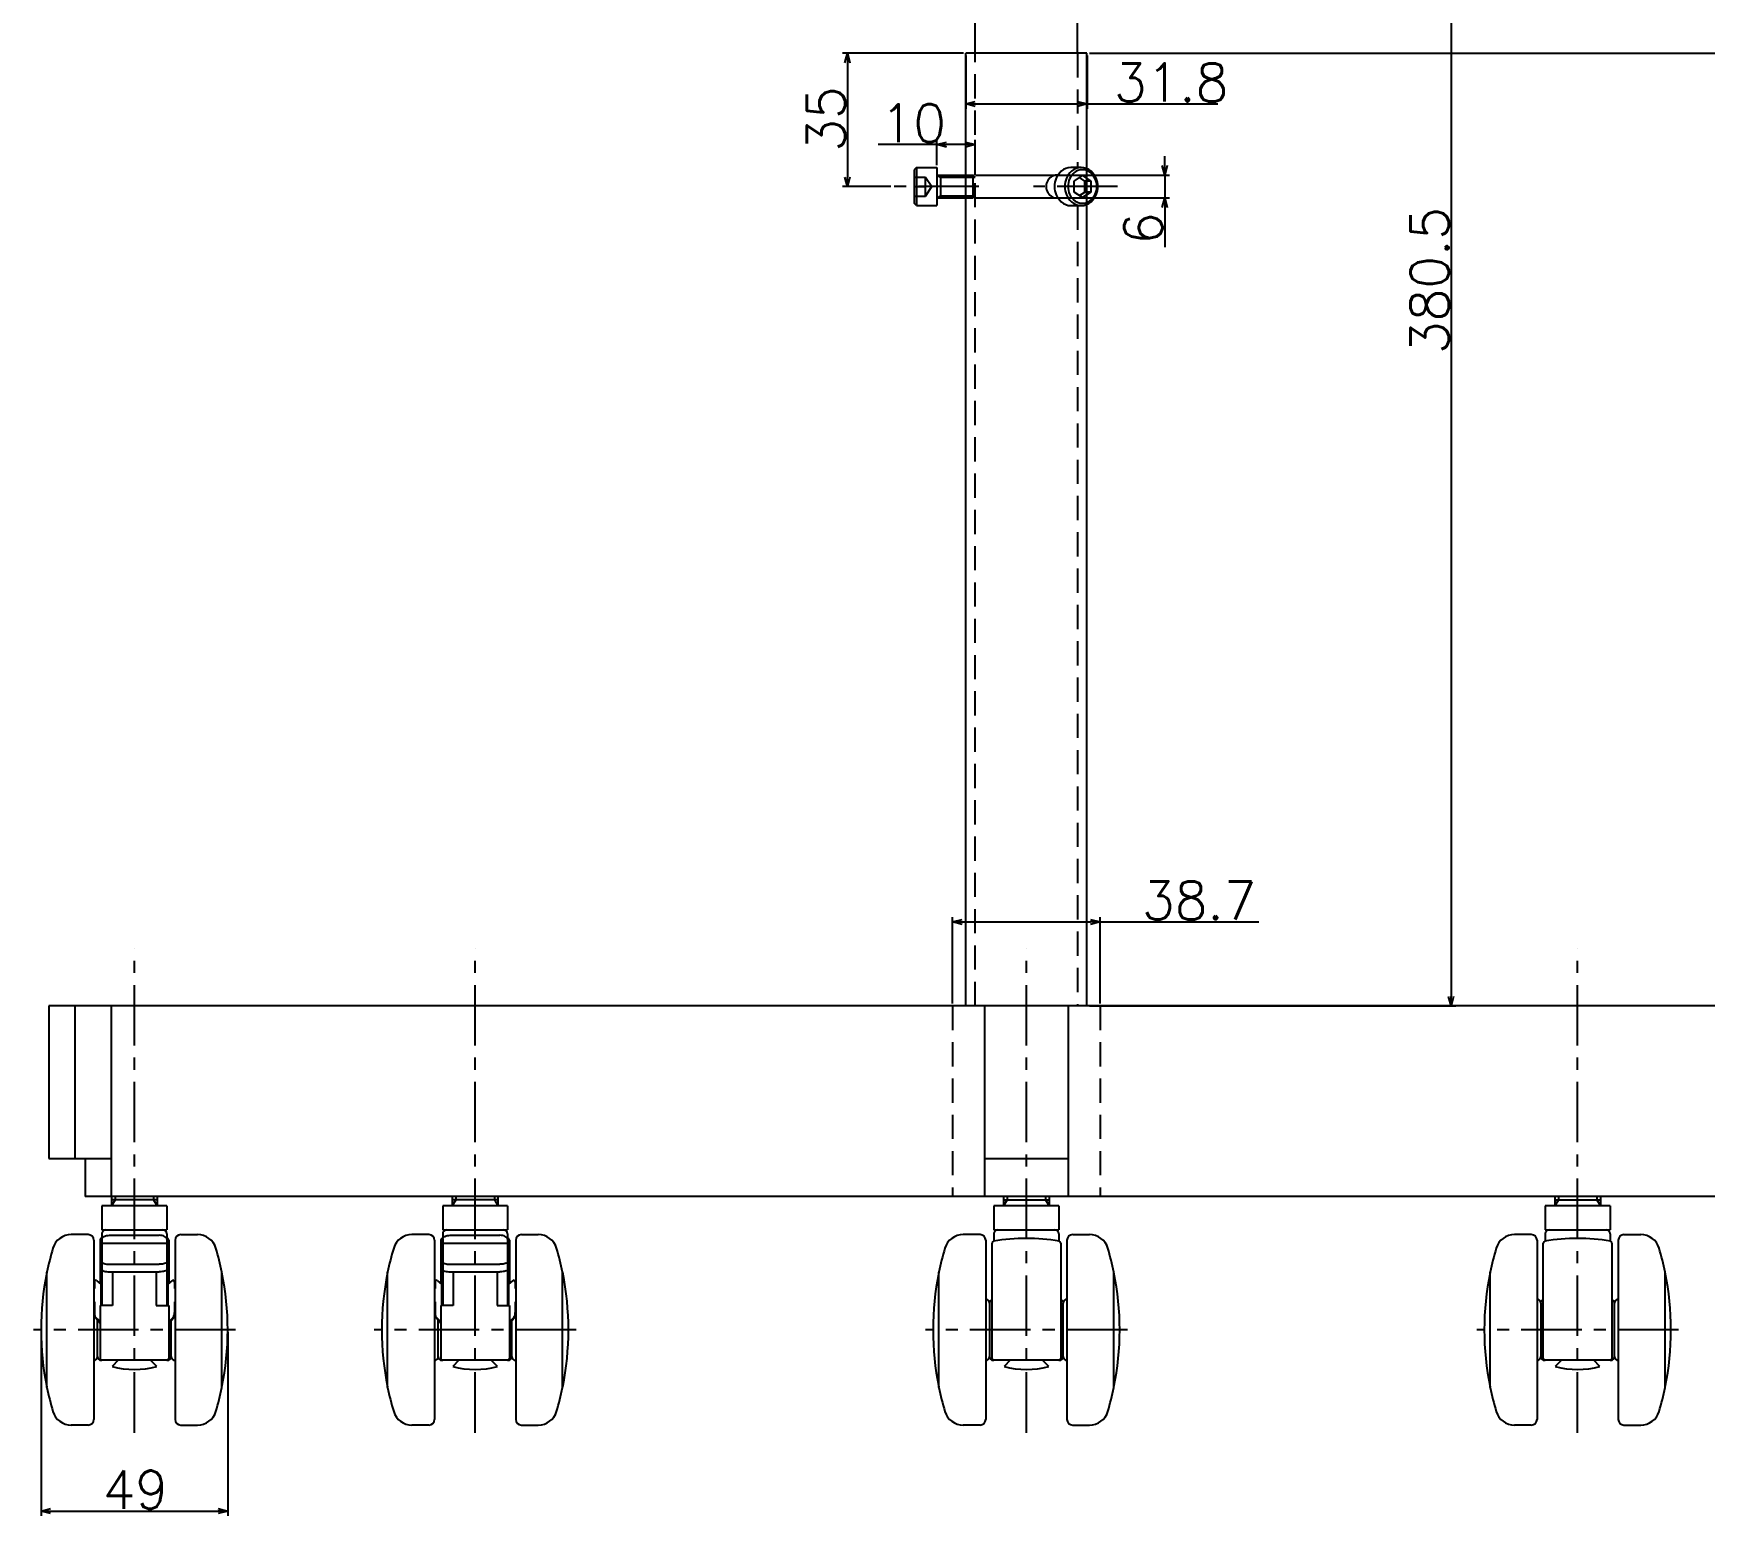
# Model space of a CAD drawing. Extents: x -32 to 1376, y -8 to 1247.
# Drawn here: x 695.3 to 1133.6, y 26.5 to 416.7 of the extents above; entities that cross this region are included whole.
import ezdxf

# ---------------------------------------------------------------- set-up
doc = ezdxf.new("R2010")
doc.units = 0
doc.header["$LTSCALE"] = 0.5
doc.header["$PDMODE"] = 35
doc.linetypes.add('CENTER', pattern=[50.8, 31.75, -6.35, 6.35, -6.35])
doc.linetypes.add('DASHED', pattern=[19.05, 12.7, -6.35])
doc.layers.get('0').update_dxf_attribs({"linetype": 'CONTINUOUS'})
doc.layers.get('DEFPOINTS').update_dxf_attribs({"linetype": 'CONTINUOUS'})
doc.layers.add('CENTER', color=1, linetype='CENTER')
doc.layers.add('後で消してね', color=7, linetype='CONTINUOUS')
doc.styles.get("Standard").update_dxf_attribs({"font": 'txt.shx', "height": 10, "bigfont": 'bigfont.shx'})
doc.dimstyles.get("Standard").update_dxf_attribs({"dimtxt": 10, "dimasz": 5, "dimexe": 5, "dimexo": 5, "dimgap": 5, "dimtad": 2, "dimblk": 'OPEN30', "dimcen": 10, "dimazin": 3, "dimtfac": 1, "dimtmove": 0, "dimatfit": 3})

# ---------------------------------------------------------------- blocks, each defined once
blk = doc.blocks.new('_OPEN30')
at = {"color": 0, "linetype": 'BYBLOCK'}
for p, q in [((-1, 0.268), (0, 0)), ((0, 0), (-1, -0.268)), ((0, 0), (-1, 0))]:
    blk.add_line(p, q, dxfattribs=at)
blk = doc.blocks.new('*U97')
at = {"layer": '後で消してね', "color": 137, "linetype": 'CONTINUOUS'}
blk.add_text('10', height=10, dxfattribs=at).set_placement((917.52, 388.16))
blk = doc.blocks.new('*D2')
at = {"layer": 'DEFPOINTS', "color": 0, "linetype": 'CONTINUOUS'}
for p in [(932.31, 387.54), (932.31, 381.55), (942.31, 379.01)]:
    blk.add_point(p, dxfattribs=at)
at = {"layer": '後で消してね', "color": 137, "linetype": 'CONTINUOUS'}
for p, q in [((932.31, 387.54), (916.89, 387.54)), ((932.31, 382.17), (932.31, 388.79)), ((939.81, 387.54), (934.81, 387.54)), ((942.31, 379.63), (942.31, 388.79))]:
    blk.add_line(p, q, dxfattribs=at)
at = {"color": 7, "linetype": 'CONTINUOUS'}
blk.add_blockref('*U97', (0, 0), dxfattribs=at)
at = {"layer": '後で消してね', "color": 137, "linetype": 'CONTINUOUS', "xscale": 2.5, "yscale": 2.5, "zscale": 2.5, "rotation": 180}
blk.add_blockref('_OPEN30', (932.31, 387.54), dxfattribs=at)
at = {"layer": '後で消してね', "color": 137, "linetype": 'CONTINUOUS', "xscale": 2.5, "yscale": 2.5, "zscale": 2.5}
blk.add_blockref('_OPEN30', (942.31, 387.54), dxfattribs=at)
blk = doc.blocks.new('*U101')
at = {"layer": '後で消してね', "color": 137, "linetype": 'CONTINUOUS'}
blk.add_text('360', height=10, rotation=90, dxfattribs=at).set_placement((1338.94, 219.05))
blk = doc.blocks.new('*D5')
at = {"layer": 'DEFPOINTS', "color": 0, "linetype": 'CONTINUOUS'}
for p in [(971.66, 411.55), (1219.63, 51.55), (1339.56, 51.55)]:
    blk.add_point(p, dxfattribs=at)
at = {"layer": '後で消してね', "color": 137, "linetype": 'CONTINUOUS'}
for p, q in [((972.28, 411.55), (1340.81, 411.55)), ((1339.56, 409.05), (1339.56, 54.05)), ((1220.25, 51.55), (1340.81, 51.55))]:
    blk.add_line(p, q, dxfattribs=at)
at = {"color": 7, "linetype": 'CONTINUOUS'}
blk.add_blockref('*U101', (0, 0), dxfattribs=at)
at = {"layer": '後で消してね', "color": 137, "linetype": 'CONTINUOUS', "xscale": 2.5, "yscale": 2.5, "zscale": 2.5}
for p, rotation in [((1339.56, 411.55), 90), ((1339.56, 51.55), 270)]:
    blk.add_blockref('_OPEN30', p, dxfattribs=dict(at, rotation=rotation))
blk = doc.blocks.new('*U104')
at = {"layer": '後で消してね', "color": 137, "linetype": 'CONTINUOUS'}
blk.add_text('31.8', height=10, dxfattribs=at).set_placement((978.72, 398.85))
blk = doc.blocks.new('*D7')
at = {"layer": 'DEFPOINTS', "color": 0, "linetype": 'CONTINUOUS'}
for p in [(939.86, 411.55), (971.66, 411.55), (971.66, 398.22)]:
    blk.add_point(p, dxfattribs=at)
at = {"layer": '後で消してね', "color": 137, "linetype": 'CONTINUOUS'}
for p, q in [((939.86, 410.92), (939.86, 396.97)), ((971.66, 410.92), (971.66, 396.97)), ((942.36, 398.22), (969.16, 398.22)), ((971.66, 398.22), (1006.01, 398.22))]:
    blk.add_line(p, q, dxfattribs=at)
at = {"color": 7, "linetype": 'CONTINUOUS'}
blk.add_blockref('*U104', (0, 0), dxfattribs=at)
at = {"layer": '後で消してね', "color": 137, "linetype": 'CONTINUOUS', "xscale": 2.5, "yscale": 2.5, "zscale": 2.5, "rotation": 180}
blk.add_blockref('_OPEN30', (939.86, 398.22), dxfattribs=at)
at = {"layer": '後で消してね', "color": 137, "linetype": 'CONTINUOUS', "xscale": 2.5, "yscale": 2.5, "zscale": 2.5}
blk.add_blockref('_OPEN30', (971.66, 398.22), dxfattribs=at)
blk = doc.blocks.new('*U110')
at = {"layer": '後で消してね', "color": 137, "linetype": 'CONTINUOUS'}
blk.add_text('380.5', height=10, rotation=90, dxfattribs=at).set_placement((1066.53, 332.63))
blk = doc.blocks.new('*D70')
at = {"layer": 'DEFPOINTS', "color": 0, "linetype": 'CONTINUOUS'}
for p in [(982.76, 542.05), (971.66, 161.55), (1067.15, 161.55)]:
    blk.add_point(p, dxfattribs=at)
at = {"layer": '後で消してね', "color": 137, "linetype": 'CONTINUOUS'}
for p, q in [((983.38, 542.05), (1068.4, 542.05)), ((1067.15, 539.55), (1067.15, 164.05)), ((972.28, 161.55), (1068.4, 161.55))]:
    blk.add_line(p, q, dxfattribs=at)
at = {"color": 7, "linetype": 'CONTINUOUS'}
blk.add_blockref('*U110', (0, 0), dxfattribs=at)
at = {"layer": '後で消してね', "color": 137, "linetype": 'CONTINUOUS', "xscale": 2.5, "yscale": 2.5, "zscale": 2.5}
for p, rotation in [((1067.15, 542.05), 90), ((1067.15, 161.55), 270)]:
    blk.add_blockref('_OPEN30', p, dxfattribs=dict(at, rotation=rotation))
blk = doc.blocks.new('*U111')
at = {"layer": '後で消してね', "color": 137, "linetype": 'CONTINUOUS'}
blk.add_text('390', height=10, rotation=90, dxfattribs=at).set_placement((1372.98, 339.05))
blk = doc.blocks.new('*D11')
at = {"layer": 'DEFPOINTS', "color": 0, "linetype": 'CONTINUOUS'}
for p in [(982.76, 551.55), (1212.03, 161.55), (1373.61, 161.55)]:
    blk.add_point(p, dxfattribs=at)
at = {"layer": '後で消してね', "color": 137, "linetype": 'CONTINUOUS'}
for p, q in [((983.38, 551.55), (1374.86, 551.55)), ((1373.61, 549.05), (1373.61, 164.05)), ((1212.66, 161.55), (1374.86, 161.55))]:
    blk.add_line(p, q, dxfattribs=at)
at = {"color": 7, "linetype": 'CONTINUOUS'}
blk.add_blockref('*U111', (0, 0), dxfattribs=at)
at = {"layer": '後で消してね', "color": 137, "linetype": 'CONTINUOUS', "xscale": 2.5, "yscale": 2.5, "zscale": 2.5}
for p, rotation in [((1373.61, 551.55), 90), ((1373.61, 161.55), 270)]:
    blk.add_blockref('_OPEN30', p, dxfattribs=dict(at, rotation=rotation))
blk = doc.blocks.new('*U114')
at = {"layer": '後で消してね', "color": 137, "linetype": 'CONTINUOUS'}
blk.add_text('35', height=10, rotation=90, dxfattribs=at).set_placement((908.2, 385.72))
blk = doc.blocks.new('*D74')
at = {"layer": 'DEFPOINTS', "color": 0, "linetype": 'CONTINUOUS'}
for p in [(939.86, 411.55), (908.82, 376.55), (920.84, 376.55)]:
    blk.add_point(p, dxfattribs=at)
at = {"layer": '後で消してね', "color": 137, "linetype": 'CONTINUOUS'}
for p, q in [((939.23, 411.55), (907.57, 411.55)), ((908.82, 409.05), (908.82, 379.05)), ((920.22, 376.55), (907.57, 376.55))]:
    blk.add_line(p, q, dxfattribs=at)
at = {"color": 7, "linetype": 'CONTINUOUS'}
blk.add_blockref('*U114', (0, 0), dxfattribs=at)
at = {"layer": '後で消してね', "color": 137, "linetype": 'CONTINUOUS', "xscale": 2.5, "yscale": 2.5, "zscale": 2.5}
for p, rotation in [((908.82, 411.55), 90), ((908.82, 376.55), 270)]:
    blk.add_blockref('_OPEN30', p, dxfattribs=dict(at, rotation=rotation))
blk = doc.blocks.new('*U115')
at = {"layer": '後で消してね', "color": 137, "linetype": 'CONTINUOUS'}
blk.add_text('6', height=10, rotation=90, dxfattribs=at).set_placement((991.43, 361.26))
blk = doc.blocks.new('*D13')
at = {"layer": 'DEFPOINTS', "color": 0, "linetype": 'CONTINUOUS'}
for p in [(941.77, 379.55), (941.77, 373.55), (992.06, 373.55)]:
    blk.add_point(p, dxfattribs=at)
at = {"layer": '後で消してね', "color": 137, "linetype": 'CONTINUOUS'}
for p, q in [((992.06, 382.05), (992.06, 384.55)), ((942.39, 379.55), (993.31, 379.55)), ((992.06, 379.55), (992.06, 373.55)), ((942.39, 373.55), (993.31, 373.55)), ((992.06, 371.05), (992.06, 360.63))]:
    blk.add_line(p, q, dxfattribs=at)
at = {"color": 7, "linetype": 'CONTINUOUS'}
blk.add_blockref('*U115', (0, 0), dxfattribs=at)
at = {"layer": '後で消してね', "color": 137, "linetype": 'CONTINUOUS', "xscale": 2.5, "yscale": 2.5, "zscale": 2.5}
for p, rotation in [((992.06, 379.55), 270), ((992.06, 373.55), 90)]:
    blk.add_blockref('_OPEN30', p, dxfattribs=dict(at, rotation=rotation))
blk = doc.blocks.new('*U119')
at = {"layer": '後で消してね', "color": 137, "linetype": 'CONTINUOUS'}
blk.add_text('250', height=10, rotation=90, dxfattribs=at).set_placement((1287.05, 274.05))
blk = doc.blocks.new('*D78')
at = {"layer": 'DEFPOINTS', "color": 0, "linetype": 'CONTINUOUS'}
for p in [(971.66, 411.55), (1212.14, 161.55), (1287.68, 161.55)]:
    blk.add_point(p, dxfattribs=at)
at = {"layer": '後で消してね', "color": 137, "linetype": 'CONTINUOUS'}
for p, q in [((972.28, 411.55), (1288.93, 411.55)), ((1287.68, 409.05), (1287.68, 164.05)), ((1212.76, 161.55), (1288.93, 161.55))]:
    blk.add_line(p, q, dxfattribs=at)
at = {"color": 7, "linetype": 'CONTINUOUS'}
blk.add_blockref('*U119', (0, 0), dxfattribs=at)
at = {"layer": '後で消してね', "color": 137, "linetype": 'CONTINUOUS', "xscale": 2.5, "yscale": 2.5, "zscale": 2.5}
for p, rotation in [((1287.68, 411.55), 90), ((1287.68, 161.55), 270)]:
    blk.add_blockref('_OPEN30', p, dxfattribs=dict(at, rotation=rotation))
blk = doc.blocks.new('*U181')
at = {"color": 137, "linetype": 'CONTINUOUS'}
blk.add_text('49', height=10, dxfattribs=at).set_placement((713.46, 29.62))
blk = doc.blocks.new('*D91')
at = {"color": 137, "linetype": 'CONTINUOUS'}
for p, q in [((697.31, 75.92), (697.31, 27.74)), ((746.28, 75.92), (746.28, 27.74)), ((699.81, 28.99), (743.78, 28.99))]:
    blk.add_line(p, q, dxfattribs=at)
at = {"layer": 'DEFPOINTS', "color": 0, "linetype": 'CONTINUOUS'}
for p in [(697.31, 76.55), (746.28, 76.55), (746.28, 28.99)]:
    blk.add_point(p, dxfattribs=at)
at = {"color": 7, "linetype": 'CONTINUOUS'}
blk.add_blockref('*U181', (0, 0), dxfattribs=at)
at = {"color": 137, "linetype": 'CONTINUOUS', "xscale": 2.5, "yscale": 2.5, "zscale": 2.5, "rotation": 180}
blk.add_blockref('_OPEN30', (697.31, 28.99), dxfattribs=at)
at = {"color": 137, "linetype": 'CONTINUOUS', "xscale": 2.5, "yscale": 2.5, "zscale": 2.5}
blk.add_blockref('_OPEN30', (746.28, 28.99), dxfattribs=at)
blk = doc.blocks.new('*U183')
at = {"layer": '後で消してね', "color": 137, "linetype": 'CONTINUOUS'}
blk.add_text('38.7', height=10, dxfattribs=at).set_placement((986.11, 184.22))
blk = doc.blocks.new('*D92')
at = {"layer": 'DEFPOINTS', "color": 0, "linetype": 'CONTINUOUS'}
for p in [(975.11, 183.59), (936.41, 161.55), (975.11, 161.55)]:
    blk.add_point(p, dxfattribs=at)
at = {"layer": '後で消してね', "color": 137, "linetype": 'CONTINUOUS'}
for p, q in [((936.41, 162.17), (936.41, 184.84)), ((975.11, 162.17), (975.11, 184.84)), ((938.91, 183.59), (972.61, 183.59)), ((975.11, 183.59), (1016.74, 183.59))]:
    blk.add_line(p, q, dxfattribs=at)
at = {"color": 7, "linetype": 'CONTINUOUS'}
blk.add_blockref('*U183', (0, 0), dxfattribs=at)
at = {"layer": '後で消してね', "color": 137, "linetype": 'CONTINUOUS', "xscale": 2.5, "yscale": 2.5, "zscale": 2.5, "rotation": 180}
blk.add_blockref('_OPEN30', (936.41, 183.59), dxfattribs=at)
at = {"layer": '後で消してね', "color": 137, "linetype": 'CONTINUOUS', "xscale": 2.5, "yscale": 2.5, "zscale": 2.5}
blk.add_blockref('_OPEN30', (975.11, 183.59), dxfattribs=at)

msp = doc.modelspace()

# ---------------------------------------------------------------- linework, layer by layer
at = {"color": 7, "linetype": 'CONTINUOUS'}
for p, q in [((942.30791498, 411.54915572), (942.30791498, 442.04915572)), ((969.20791498, 411.54915572), (969.20791498, 442.04915572)), ((971.65791498, 411.54915572), (939.85791498, 411.54915572)), ((939.85791498, 161.54915572), (939.85791498, 411.54915572)), ((971.65791498, 161.54915572), (971.65791498, 411.54915572)), ((926.90791498, 381.54915572), (926.30791498, 380.94915572)), ((926.90791498, 381.54915572), (926.90791498, 371.54915572)), ((926.90791498, 381.54915572), (932.30791498, 381.54915572)), ((932.30791498, 381.54915572), (932.30791498, 371.54915572)), ((970.16206954, 381.54915572), (967.46206954, 381.54915572)), ((926.30791498, 380.94915572), (926.30791498, 372.14915572)), ((932.30791498, 379.54915572), (939.85791498, 379.54915572)), ((933.2458205, 379.54915572), (933.2458205, 373.54915572)), ((964.03615733, 379.54915572), (963.68706954, 379.54915572)), ((968.29700603, 377.9925314), (970.46206954, 379.43590707)), ((968.29700603, 375.10578005), (968.29700603, 377.9925314)), ((971.12713305, 377.9925314), (969.71206954, 378.93590707)), ((970.46206954, 379.43590707), (972.62713305, 377.9925314)), ((972.62713305, 377.9925314), (971.12713305, 377.9925314)), ((971.12713305, 375.10578005), (971.12713305, 377.9925314)), ((972.62713305, 377.9925314), (972.62713305, 375.10578005)), ((932.30791498, 373.54915572), (939.85791498, 373.54915572)), ((963.68706954, 373.54915572), (964.03615733, 373.54915572)), ((970.46206954, 373.66240438), (968.29700603, 375.10578005)), ((969.71206954, 374.16240438), (971.12713305, 375.10578005)), ((972.62713305, 375.10578005), (970.46206954, 373.66240438)), ((972.62713305, 375.10578005), (971.12713305, 375.10578005)), ((926.90791498, 371.54915572), (926.30791498, 372.14915572)), ((926.90791498, 371.54915572), (932.30791498, 371.54915572)), ((967.46206954, 371.54915572), (970.16206954, 371.54915572)), ((699.37769471, 161.54915572), (699.37769471, 121.54915572)), ((1212.13813526, 161.54915572), (699.37769471, 161.54915572)), ((706.17606859, 161.54915572), (706.17606859, 121.54915572)), ((715.68663376, 161.54915572), (715.68663376, 111.54915572)), ((944.75816498, 161.54915572), (944.75816498, 111.54915572)), ((966.75816498, 161.54915572), (966.75816498, 111.54915572)), ((699.37769471, 121.54915572), (715.68663376, 121.54915572)), ((708.88825988, 121.54915572), (708.88825988, 111.54915572)), ((944.75816498, 121.54915572), (966.75816498, 121.54915572)), ((1202.62757009, 111.54915572), (708.88825988, 111.54915572)), ((715.79801198, 111.54915572), (715.79801198, 109.04915572)), ((727.79801198, 110.68940784), (715.79801198, 110.68940784)), ((727.79801198, 111.54915572), (727.79801198, 109.04915572)), ((805.16273492, 111.54915572), (805.16273492, 109.04915572)), ((817.16273492, 110.68940784), (805.16273492, 110.68940784)), ((817.16273492, 111.54915572), (817.16273492, 109.04915572)), ((949.75791498, 111.54915572), (949.75791498, 109.04915572)), ((949.75791498, 110.68940784), (961.75791498, 110.68940784)), ((961.75791498, 111.54915572), (961.75791498, 109.04915572)), ((1094.35309504, 111.54915572), (1094.35309504, 109.04915572)), ((1094.35309504, 110.68940784), (1106.35309504, 110.68940784)), ((1106.35309504, 111.54915572), (1106.35309504, 109.04915572)), ((730.29801198, 109.04915572), (713.29801198, 109.04915572)), ((713.29801198, 109.04915572), (713.29801198, 102.74915572)), ((730.29801198, 109.04915572), (730.29801198, 102.74915572)), ((819.66273492, 109.04915572), (802.66273492, 109.04915572)), ((802.66273492, 109.04915572), (802.66273492, 102.74915572)), ((819.66273492, 109.04915572), (819.66273492, 102.74915572)), ((964.25791498, 109.04915572), (947.25791498, 109.04915572)), ((947.25791498, 109.04915572), (947.25791498, 102.74915572)), ((964.25791498, 109.04915572), (964.25791498, 102.74915572)), ((1108.85309504, 109.04915572), (1091.85309504, 109.04915572)), ((1091.85309504, 109.04915572), (1091.85309504, 102.74915572)), ((1108.85309504, 109.04915572), (1108.85309504, 102.74915572)), ((709.64801198, 101.54915572), (705.23018163, 101.54915572)), ((713.29801198, 102.74915572), (730.29801198, 102.74915572)), ((713.29801198, 101.74915572), (713.29801198, 100.54915572)), ((715.29801198, 101.35481222), (728.29801198, 101.35481222)), ((730.29801198, 101.74915572), (730.29801198, 100.54915572)), ((733.94801198, 101.54915572), (738.36584233, 101.54915572)), ((799.01273492, 101.54915572), (794.59490457, 101.54915572)), ((802.66273492, 102.74915572), (819.66273492, 102.74915572)), ((802.66273492, 101.74915572), (802.66273492, 100.54915572)), ((804.66273492, 101.35481222), (817.66273492, 101.35481222)), ((819.66273492, 101.74915572), (819.66273492, 100.54915572)), ((823.31273492, 101.54915572), (827.73056528, 101.54915572)), ((943.60791498, 101.54915572), (939.19008463, 101.54915572)), ((947.25791498, 102.74915572), (964.25791498, 102.74915572)), ((947.25791498, 101.74915572), (947.25791498, 99.82135884)), ((964.25791498, 101.74915572), (964.25791498, 99.82135884)), ((967.90791498, 101.54915572), (972.32574534, 101.54915572)), ((1088.20309504, 101.54915572), (1083.78526469, 101.54915572)), ((1091.85309504, 102.74915572), (1108.85309504, 102.74915572)), ((1091.85309504, 101.74915572), (1091.85309504, 99.82135884)), ((1108.85309504, 101.74915572), (1108.85309504, 99.82135884)), ((1112.50309504, 101.54915572), (1116.9209254, 101.54915572)), ((711.14801198, 100.04915572), (711.14801198, 53.04915572)), ((712.79801198, 100.04915572), (712.79801198, 88.70527238)), ((713.34587927, 100.54915572), (713.29801198, 100.54915572)), ((713.29801198, 100.32193623), (713.29801198, 82.97195334)), ((730.29801198, 99.22783414), (713.29801198, 99.22783414)), ((730.2501447, 100.54915572), (730.29801198, 100.54915572)), ((730.29801198, 100.32193623), (730.29801198, 82.97195334)), ((730.79801198, 100.04915572), (730.79801198, 88.70527238)), ((732.44801198, 100.04915572), (732.44801198, 53.04915572)), ((800.51273492, 100.04915572), (800.51273492, 53.04915572)), ((802.16273492, 100.04915572), (802.16273492, 88.70527238)), ((802.71060221, 100.54915572), (802.66273492, 100.54915572)), ((802.66273492, 100.32193623), (802.66273492, 82.97195334)), ((819.66273492, 99.22783414), (802.66273492, 99.22783414)), ((819.61486764, 100.54915572), (819.66273492, 100.54915572)), ((819.66273492, 100.32193623), (819.66273492, 82.97195334)), ((820.16273492, 100.04915572), (820.16273492, 88.70527238)), ((821.81273492, 100.04915572), (821.81273492, 53.04915572)), ((945.10791498, 100.04915572), (945.10791498, 53.04915572)), ((946.75791498, 69.04915572), (946.75791498, 99.31389708)), ((964.75791498, 99.31389708), (964.75791498, 69.04915572)), ((966.40791498, 100.04915572), (966.40791498, 53.04915572)), ((1089.70309504, 100.04915572), (1089.70309504, 53.04915572)), ((1091.35309504, 69.04915572), (1091.35309504, 99.31389708)), ((1109.35309504, 99.31389708), (1109.35309504, 69.04915572)), ((1111.00309504, 100.04915572), (1111.00309504, 53.04915572)), ((712.79801198, 95.46768209), (713.29801198, 95.46768209)), ((712.79801198, 94.38081431), (713.29801198, 94.38081431)), ((715.26841276, 93.74979213), (728.32761121, 93.74979213)), ((730.79801198, 95.46768209), (730.29801198, 95.46768209)), ((730.79801198, 94.38081431), (730.29801198, 94.38081431)), ((802.16273492, 95.46768209), (802.66273492, 95.46768209)), ((802.16273492, 94.38081431), (802.66273492, 94.38081431)), ((804.6331357, 93.74979213), (817.69233415, 93.74979213)), ((820.16273492, 95.46768209), (819.66273492, 95.46768209)), ((820.16273492, 94.38081431), (819.66273492, 94.38081431)), ((698.84801198, 91.54915572), (698.82752867, 91.54915572)), ((698.84801198, 61.44915572), (698.84801198, 91.64915572)), ((711.29801198, 89.14241196), (711.29801198, 87.38120653)), ((711.29801198, 89.14241196), (711.29801198, 87.38120653)), ((711.96266064, 89.4423471), (712.99801198, 88.52880179)), ((712.99801198, 88.52880179), (712.99801198, 82.97195334)), ((713.29801198, 88.52880179), (712.99801198, 88.52880179)), ((715.26841276, 91.76113236), (728.32761121, 91.76113236)), ((716.04801198, 91.76113236), (716.04801198, 82.97195334)), ((727.54801198, 91.76113236), (727.54801198, 82.97195334)), ((730.29801198, 88.52880179), (730.59801198, 88.52880179)), ((731.63336333, 89.4423471), (730.59801198, 88.52880179)), ((730.59801198, 88.52880179), (730.59801198, 82.97195334)), ((732.29801198, 89.14241196), (732.29801198, 87.38120653)), ((732.29801198, 89.14241196), (732.29801198, 87.38120653)), ((744.74801198, 61.44915572), (744.74801198, 91.64915572)), ((744.74801198, 91.54915572), (744.76849529, 91.54915572)), ((788.21273492, 91.54915572), (788.19225161, 91.54915572)), ((788.21273492, 61.44915572), (788.21273492, 91.64915572)), ((800.66273492, 89.14241196), (800.66273492, 87.38120653)), ((800.66273492, 89.14241196), (800.66273492, 87.38120653)), ((801.32738358, 89.4423471), (802.36273492, 88.52880179)), ((802.36273492, 88.52880179), (802.36273492, 82.97195334)), ((802.66273492, 88.52880179), (802.36273492, 88.52880179)), ((804.6331357, 91.76113236), (817.69233415, 91.76113236)), ((805.41273492, 91.76113236), (805.41273492, 82.97195334)), ((816.91273492, 91.76113236), (816.91273492, 82.97195334)), ((819.66273492, 88.52880179), (819.96273492, 88.52880179)), ((820.99808627, 89.4423471), (819.96273492, 88.52880179)), ((819.96273492, 88.52880179), (819.96273492, 82.97195334)), ((821.66273492, 89.14241196), (821.66273492, 87.38120653)), ((821.66273492, 89.14241196), (821.66273492, 87.38120653)), ((834.11273492, 61.44915572), (834.11273492, 91.64915572)), ((834.11273492, 91.54915572), (834.13321824, 91.54915572)), ((932.80791498, 91.54915572), (932.78743167, 91.54915572)), ((932.80791498, 61.44915572), (932.80791498, 91.64915572)), ((978.70791498, 61.44915572), (978.70791498, 91.64915572)), ((978.70791498, 91.54915572), (978.7283983, 91.54915572)), ((1077.40309504, 91.54915572), (1077.38261173, 91.54915572)), ((1077.40309504, 61.44915572), (1077.40309504, 91.64915572)), ((1123.30309504, 61.44915572), (1123.30309504, 91.64915572)), ((1123.30309504, 91.54915572), (1123.32357835, 91.54915572)), ((711.29801198, 87.38120653), (711.14801198, 87.38120653)), ((711.14801198, 83.91710491), (711.29801198, 83.91710491)), ((711.29801198, 83.31710491), (711.14801198, 83.31710491)), ((711.29801198, 83.91710491), (711.29801198, 80.74641272)), ((732.29801198, 87.38120653), (732.44801198, 87.38120653)), ((732.29801198, 83.91710491), (732.29801198, 80.74641272)), ((732.44801198, 83.91710491), (732.29801198, 83.91710491)), ((732.29801198, 83.31710491), (732.44801198, 83.31710491)), ((800.66273492, 87.38120653), (800.51273492, 87.38120653)), ((800.51273492, 83.91710491), (800.66273492, 83.91710491)), ((800.66273492, 83.31710491), (800.51273492, 83.31710491)), ((800.66273492, 83.91710491), (800.66273492, 80.74641272)), ((821.66273492, 87.38120653), (821.81273492, 87.38120653)), ((821.66273492, 83.91710491), (821.66273492, 80.74641272)), ((821.81273492, 83.91710491), (821.66273492, 83.91710491)), ((821.66273492, 83.31710491), (821.81273492, 83.31710491)), ((946.10791498, 83.54915572), (946.10791498, 69.54915572)), ((965.40791498, 69.54915572), (965.40791498, 83.54915572)), ((1090.70309504, 83.54915572), (1090.70309504, 69.54915572)), ((1110.00309504, 69.54915572), (1110.00309504, 83.54915572)), ((711.29801198, 80.06950965), (711.29801198, 81.06950965)), ((712.79801198, 78.21656847), (711.29801198, 80.06950965)), ((711.80557953, 79.62165593), (712.79801198, 78.74598024)), ((712.14801198, 69.54915572), (712.14801198, 79.01950965)), ((712.79801198, 82.97195334), (712.79801198, 69.04915572)), ((716.04801198, 82.97195334), (712.79801198, 82.97195334)), ((727.54801198, 82.97195334), (730.79801198, 82.97195334)), ((730.79801198, 82.97195334), (730.79801198, 69.04915572)), ((730.79801198, 78.21656847), (732.29801198, 80.06950965)), ((731.79044444, 79.62165593), (730.79801198, 78.74598024)), ((731.44801198, 69.54915572), (731.44801198, 79.01950965)), ((732.29801198, 80.06950965), (732.29801198, 81.06950965)), ((800.66273492, 80.06950965), (800.66273492, 81.06950965)), ((802.16273492, 78.21656847), (800.66273492, 80.06950965)), ((801.17030247, 79.62165593), (802.16273492, 78.74598024)), ((801.51273492, 69.54915572), (801.51273492, 79.01950965)), ((802.16273492, 82.97195334), (802.16273492, 69.04915572)), ((805.41273492, 82.97195334), (802.16273492, 82.97195334)), ((816.91273492, 82.97195334), (820.16273492, 82.97195334)), ((820.16273492, 82.97195334), (820.16273492, 69.04915572)), ((820.16273492, 78.21656847), (821.66273492, 80.06950965)), ((821.15516738, 79.62165593), (820.16273492, 78.74598024)), ((820.81273492, 69.54915572), (820.81273492, 79.01950965)), ((821.66273492, 80.06950965), (821.66273492, 81.06950965)), ((730.44801198, 68.54915572), (713.14801198, 68.54915572)), ((717.54801198, 68.54915572), (715.94177497, 66.94291871)), ((727.65424899, 66.94291871), (726.04801198, 68.54915572)), ((819.81273492, 68.54915572), (802.51273492, 68.54915572)), ((806.91273492, 68.54915572), (805.30649792, 66.94291871)), ((817.01897193, 66.94291871), (815.41273492, 68.54915572)), ((964.40791498, 68.54915572), (947.10791498, 68.54915572)), ((951.50791498, 68.54915572), (949.90167798, 66.94291871)), ((961.61415199, 66.94291871), (960.00791498, 68.54915572)), ((1109.00309504, 68.54915572), (1091.70309504, 68.54915572)), ((1096.10309504, 68.54915572), (1094.49685803, 66.94291871)), ((1106.20933205, 66.94291871), (1104.60309504, 68.54915572)), ((932.80791498, 61.44915572), (932.80791498, 61.54915572)), ((932.80791498, 61.44915572), (932.80791498, 61.54915572)), ((978.70791498, 61.44915572), (978.70791498, 61.54915572)), ((1077.40309504, 61.44915572), (1077.40309504, 61.54915572)), ((1077.40309504, 61.44915572), (1077.40309504, 61.54915572)), ((1123.30309504, 61.44915572), (1123.30309504, 61.54915572)), ((709.64801198, 51.54915572), (705.23018163, 51.54915572)), ((733.94801198, 51.54915572), (738.36584233, 51.54915572)), ((799.01273492, 51.54915572), (794.59490457, 51.54915572)), ((823.31273492, 51.54915572), (827.73056528, 51.54915572)), ((943.60791498, 51.54915572), (939.19008463, 51.54915572)), ((967.90791498, 51.54915572), (972.32574534, 51.54915572)), ((1088.20309504, 51.54915572), (1083.78526469, 51.54915572)), ((1112.50309504, 51.54915572), (1116.9209254, 51.54915572))]:
    msp.add_line(p, q, dxfattribs=at)
at = {"color": 3, "linetype": 'DASHED'}
for p, q in [((942.30791498, 161.54915572), (942.30791498, 411.54915572)), ((969.20791498, 411.54915572), (969.20791498, 381.54915572)), ((926.30791498, 379.04915456), (929.30791498, 379.04915456)), ((929.30791498, 379.04915456), (930.97458165, 376.54915572)), ((929.30791498, 374.04915689), (929.30791498, 379.04915456)), ((939.85791498, 379.54915572), (941.76641498, 379.54915572)), ((939.85791498, 379.00765572), (942.30791498, 379.00765572)), ((941.76641498, 373.54915572), (941.76641498, 379.54915572)), ((942.30791498, 379.00765572), (941.76641498, 379.54915572)), ((926.30791498, 376.54915572), (929.30791498, 376.54915572)), ((926.30791498, 374.04915689), (929.30791498, 374.04915689)), ((929.30791498, 374.04915689), (930.97458165, 376.54915572)), ((939.85791498, 374.09065572), (942.30791498, 374.09065572)), ((939.85791498, 373.54915572), (941.76641498, 373.54915572)), ((942.30791498, 374.09065572), (941.76641498, 373.54915572)), ((969.20791498, 371.54915572), (969.20791498, 161.54915572)), ((936.40787461, 161.54915572), (936.40787461, 111.54915572)), ((975.10787461, 161.54915572), (975.10787461, 111.54915572))]:
    msp.add_line(p, q, dxfattribs=at)
at = {"color": 3, "linetype": 'CONTINUOUS'}
for p, q in [((932.30791498, 379.54915572), (933.2458205, 379.00765572)), ((933.2458205, 379.00765572), (939.85791498, 379.00765572)), ((932.30791498, 373.54915572), (933.2458205, 374.09065572)), ((933.2458205, 374.09065572), (939.85791498, 374.09065572)), ((716.74501198, 110.68940784), (715.79801198, 109.04915572)), ((716.74501198, 111.54915572), (716.74501198, 110.68940784)), ((726.85101198, 111.54915572), (726.85101198, 110.68940784)), ((726.85101198, 110.68940784), (727.79801198, 109.04915572)), ((806.10973492, 110.68940784), (805.16273492, 109.04915572)), ((806.10973492, 111.54915572), (806.10973492, 110.68940784)), ((816.21573492, 111.54915572), (816.21573492, 110.68940784)), ((816.21573492, 110.68940784), (817.16273492, 109.04915572)), ((950.70491498, 110.68940784), (949.75791498, 109.04915572)), ((950.70491498, 111.54915572), (950.70491498, 110.68940784)), ((960.81091498, 111.54915572), (960.81091498, 110.68940784)), ((960.81091498, 110.68940784), (961.75791498, 109.04915572)), ((1095.30009504, 110.68940784), (1094.35309504, 109.04915572)), ((1095.30009504, 111.54915572), (1095.30009504, 110.68940784)), ((1105.40609504, 111.54915572), (1105.40609504, 110.68940784)), ((1105.40609504, 110.68940784), (1106.35309504, 109.04915572))]:
    msp.add_line(p, q, dxfattribs=at)
at = {"color": 7, "linetype": 'CONTINUOUS'}
for points in [[(713.29801198, 100.32193623, -0.1706262353), (713.42187341, 100.6743305, -0.1049048074), (713.88379842, 101.05228985, -0.0665911437), (714.49033989, 101.26939166, -0.0527336653), (715.29801198, 101.35481222, -0.0527336653)], [(730.29801198, 100.32193623, 0.1706262353), (730.17415055, 100.6743305, 0.1049048074), (729.71222554, 101.05228985, 0.0665911437), (729.10568408, 101.26939166, 0.0527336653), (728.29801198, 101.35481222, 0.0527336653)], [(802.66273492, 100.32193623, -0.1706262353), (802.78659635, 100.6743305, -0.1049048074), (803.24852136, 101.05228985, -0.0665911437), (803.85506283, 101.26939166, -0.0527336653), (804.66273492, 101.35481222, -0.0527336653)], [(819.66273492, 100.32193623, 0.1706262353), (819.53887349, 100.6743305, 0.1049048074), (819.07694849, 101.05228985, 0.0665911437), (818.47040702, 101.26939166, 0.0527336653), (817.66273492, 101.35481222, 0.0527336653)], [(713.29801198, 94.4000869, 0.2283570757), (713.39426744, 94.20032074, 0.0887293488), (713.87512901, 93.94025906, 0.0457605757), (714.46107572, 93.80471964, 0.0339784356), (715.26841276, 93.74979213, 0.0339784356)], [(713.29801198, 92.41142713, 0.2283570757), (713.39426744, 92.21166098, 0.0887293488), (713.87512901, 91.95159929, 0.0457605757), (714.46107572, 91.81605988, 0.0339784356), (715.26841276, 91.76113236, 0.0339784356)], [(730.29801198, 94.4000869, -0.2283570757), (730.20175652, 94.20032074, -0.0887293488), (729.72089496, 93.94025906, -0.0457605757), (729.13494824, 93.80471964, -0.0339784356), (728.32761121, 93.74979213, -0.0339784356)], [(730.29801198, 92.41142713, -0.2283570757), (730.20175652, 92.21166098, -0.0887293488), (729.72089496, 91.95159929, -0.0457605757), (729.13494824, 91.81605988, -0.0339784356), (728.32761121, 91.76113236, -0.0339784356)], [(802.66273492, 94.4000869, 0.2283570757), (802.75899038, 94.20032074, 0.0887293488), (803.23985195, 93.94025906, 0.0457605757), (803.82579867, 93.80471964, 0.0339784356), (804.6331357, 93.74979213, 0.0339784356)], [(802.66273492, 92.41142713, 0.2283570757), (802.75899038, 92.21166098, 0.0887293488), (803.23985195, 91.95159929, 0.0457605757), (803.82579867, 91.81605988, 0.0339784356), (804.6331357, 91.76113236, 0.0339784356)], [(819.66273492, 94.4000869, -0.2283570757), (819.56647947, 94.20032074, -0.0887293488), (819.0856179, 93.94025906, -0.0457605757), (818.49967118, 93.80471964, -0.0339784356), (817.69233415, 93.74979213, -0.0339784356)], [(819.66273492, 92.41142713, -0.2283570757), (819.56647947, 92.21166098, -0.0887293488), (819.0856179, 91.95159929, -0.0457605757), (818.49967118, 91.81605988, -0.0339784356), (817.69233415, 91.76113236, -0.0339784356)]]:
    msp.add_lwpolyline(points, format="xyb", dxfattribs=at)
for centre, radius, start, end in [((967.46206954, 377.74225296), 3.80690276, 90, 132.4964436933), ((970.16206954, 377.74225296), 3.80690276, 47.5035563067, 132.4964436933), ((964.06580871, 376.54915572), 3.11960718, 117.7119394253, 242.2880605745), ((963.68706954, 377.01821755), 2.53093818, 90, 115.0584697981), ((968.56074347, 376.54915572), 5.42880095, 132.5395384233, 227.4604615767), ((971.26074347, 376.54915572), 5.42880095, 132.5395384233, 227.4604615766), ((971.43018999, 376.54915572), 4.77863223, 129.554897471, 230.445102529), ((970.46206954, 377.5936918), 3.35546392, 48.4940579322, 131.5059420681), ((969.49394908, 376.54915572), 4.77863223, 309.5548974711, 50.4451025289), ((969.06339561, 376.54915572), 5.42880095, 312.5395384246, 47.4604615754), ((963.68706954, 376.0800939), 2.53093818, 244.9415302017, 270), ((970.46206954, 375.50461965), 3.35546392, 224.585965039, 315.414034961), ((967.46206954, 375.35605848), 3.80690276, 227.5035563067, 270), ((970.16206954, 375.35605848), 3.80690276, 227.5035563067, 312.4964436933), ((705.23018163, 96.54915572), 5, 90, 163.398450401), ((709.64801198, 100.04915572), 1.5, 0, 90), ((714.29801198, 101.74915572), 1, 90, 180), ((729.29801198, 101.74915572), 1, 0, 90), ((733.94801198, 100.04915572), 1.5, 90, 180), ((738.36584233, 96.54915572), 5, 16.601549599, 90), ((794.59490457, 96.54915572), 5, 90, 163.398450401), ((799.01273492, 100.04915572), 1.5, 0, 90), ((803.66273492, 101.74915572), 1, 90, 180), ((818.66273492, 101.74915572), 1, 0, 90), ((823.31273492, 100.04915572), 1.5, 90, 180), ((827.73056528, 96.54915572), 5, 16.601549599, 90), ((939.19008463, 96.54915572), 5, 90, 163.398450401), ((943.60791498, 100.04915572), 1.5, 0, 90), ((948.25791498, 101.74915572), 1, 90, 180), ((963.25791498, 101.74915572), 1, 0, 90), ((967.90791498, 100.04915572), 1.5, 90, 180), ((972.32574534, 96.54915572), 5, 16.601549599, 90), ((1083.78526469, 96.54915572), 5, 90, 163.398450401), ((1088.20309504, 100.04915572), 1.5, 0, 90), ((1092.85309504, 101.74915572), 1, 90, 180), ((1107.85309504, 101.74915572), 1, 0, 90), ((1112.50309504, 100.04915572), 1.5, 90, 180), ((1116.9209254, 96.54915572), 5, 16.601549599, 90), ((772.31222096, 76.54915572), 75, 163.398450401, 168.3850604308), ((713.29801198, 100.04915572), 0.5, 90, 180), ((730.29801198, 100.04915572), 0.5, 0, 90), ((671.28380301, 76.54915572), 75, 11.6149395692, 16.601549599), ((861.6769439, 76.54915572), 75, 163.398450401, 168.3850604308), ((802.66273492, 100.04915572), 0.5, 90, 180), ((819.66273492, 100.04915572), 0.5, 0, 90), ((760.64852595, 76.54915572), 75, 11.6149395692, 16.601549599), ((1006.27212396, 76.54915572), 75, 163.398450401, 168.3850604308), ((947.25791498, 99.31389708), 0.5, 99.8876740743, 180), ((955.75791498, 50.54915572), 50, 80.1123259257, 99.8876740743), ((964.25791498, 99.31389708), 0.5, 0, 80.1123259257), ((905.24370601, 76.54915572), 75, 11.6149395692, 16.601549599), ((1150.86730402, 76.54915572), 75, 163.398450401, 168.3850604308), ((1091.85309504, 99.31389708), 0.5, 99.8876740743, 180), ((1100.35309504, 50.54915572), 50, 80.1123259257, 99.8876740743), ((1108.85309504, 99.31389708), 0.5, 0, 80.1123259257), ((1049.83888607, 76.54915572), 75, 11.6149395692, 16.601549599), ((772.31222096, 76.54915572), 75, 168.4630409672, 191.5369590328), ((711.69801198, 89.14241196), 0.4, 48.576334375, 180), ((731.89801198, 89.14241196), 0.4, 0, 131.423665625), ((671.28380301, 76.54915572), 75, 348.4630409672, 11.5369590328), ((861.6769439, 76.54915572), 75, 168.4630409672, 191.5369590328), ((801.06273492, 89.14241196), 0.4, 48.576334375, 180), ((821.26273492, 89.14241196), 0.4, 0, 131.423665625), ((760.64852595, 76.54915572), 75, 348.4630409672, 11.5369590328), ((1006.27212396, 76.54915572), 75, 168.4630409672, 191.5369590328), ((905.24370601, 76.54915572), 75, 348.4630409672, 11.5369590328), ((1150.86730402, 76.54915572), 75, 168.4630409672, 191.5369590328), ((1049.83888607, 76.54915572), 75, 348.4630409672, 11.5369590328), ((945.10791498, 83.54915572), 1, 0, 90), ((947.10791498, 83.54915572), 1, 110.4873151147, 180), ((964.40791498, 83.54915572), 1, 0, 69.5126848853), ((966.40791498, 83.54915572), 1, 90, 180), ((1089.70309504, 83.54915572), 1, 0, 90), ((1091.70309504, 83.54915572), 1, 110.4873151147, 180), ((1109.00309504, 83.54915572), 1, 0, 69.5126848853), ((1111.00309504, 83.54915572), 1, 90, 180), ((712.79801198, 80.74641272), 1.5, 180, 228.576334375), ((730.79801198, 80.74641272), 1.5, 311.423665625, 0), ((802.16273492, 80.74641272), 1.5, 180, 228.576334375), ((820.16273492, 80.74641272), 1.5, 311.423665625, 0), ((711.14801198, 69.54915572), 1, 270, 0), ((713.14801198, 69.54915572), 1, 180, 270), ((713.29801198, 69.04915572), 0.5, 180, 270), ((721.79801198, 88.14915572), 22, 254.562171188, 285.437828812), ((730.29801198, 69.04915572), 0.5, 270, 0), ((730.44801198, 69.54915572), 1, 270, 0), ((732.44801198, 69.54915572), 1, 180, 270), ((800.51273492, 69.54915572), 1, 270, 0), ((802.51273492, 69.54915572), 1, 180, 270), ((802.66273492, 69.04915572), 0.5, 180, 270), ((811.16273492, 88.14915572), 22, 254.562171188, 285.437828812), ((819.66273492, 69.04915572), 0.5, 270, 0), ((819.81273492, 69.54915572), 1, 270, 0), ((821.81273492, 69.54915572), 1, 180, 270), ((945.10791498, 69.54915572), 1, 270, 0), ((947.10791498, 69.54915572), 1, 180, 270), ((947.25791498, 69.04915572), 0.5, 180, 270), ((955.75791498, 88.14915572), 22, 254.562171188, 285.437828812), ((964.25791498, 69.04915572), 0.5, 270, 0), ((964.40791498, 69.54915572), 1, 270, 0), ((966.40791498, 69.54915572), 1, 180, 270), ((1089.70309504, 69.54915572), 1, 270, 0), ((1091.70309504, 69.54915572), 1, 180, 270), ((1091.85309504, 69.04915572), 0.5, 180, 270), ((1100.35309504, 88.14915572), 22, 254.562171188, 285.437828812), ((1108.85309504, 69.04915572), 0.5, 270, 0), ((1109.00309504, 69.54915572), 1, 270, 0), ((1111.00309504, 69.54915572), 1, 180, 270), ((772.31222096, 76.54915572), 75, 191.6149395691, 196.601549599), ((671.28380301, 76.54915572), 75, 343.398450401, 348.3850604308), ((861.6769439, 76.54915572), 75, 191.6149395691, 196.601549599), ((760.64852595, 76.54915572), 75, 343.398450401, 348.3850604308), ((1006.27212396, 76.54915572), 75, 191.6149395692, 196.601549599), ((905.24370601, 76.54915572), 75, 343.398450401, 348.3850604308), ((1150.86730402, 76.54915572), 75, 191.6149395692, 196.601549599), ((1049.83888607, 76.54915572), 75, 343.398450401, 348.3850604308), ((705.23018163, 56.54915572), 5, 196.601549599, 270), ((709.64801198, 53.04915572), 1.5, 270, 0), ((733.94801198, 53.04915572), 1.5, 180, 270), ((738.36584233, 56.54915572), 5, 270, 343.398450401), ((794.59490457, 56.54915572), 5, 196.601549599, 270), ((799.01273492, 53.04915572), 1.5, 270, 0), ((823.31273492, 53.04915572), 1.5, 180, 270), ((827.73056528, 56.54915572), 5, 270, 343.398450401), ((939.19008463, 56.54915572), 5, 196.601549599, 270), ((943.60791498, 53.04915572), 1.5, 270, 0), ((967.90791498, 53.04915572), 1.5, 180, 270), ((972.32574534, 56.54915572), 5, 270, 343.398450401), ((1083.78526469, 56.54915572), 5, 196.601549599, 270), ((1088.20309504, 53.04915572), 1.5, 270, 0), ((1112.50309504, 53.04915572), 1.5, 180, 270), ((1116.9209254, 56.54915572), 5, 270, 343.398450401)]:
    msp.add_arc(centre, radius, start, end, dxfattribs=at)
at = {"layer": 'CENTER', "color": 1, "linetype": 'CENTER'}
for p, q in [((943.30791498, 376.54915572), (920.84034193, 376.54915572)), ((979.68482333, 376.54915572), (957.59692199, 376.54915572)), ((721.79801198, 49.54915572), (721.79801198, 176.54915572)), ((811.16273492, 49.54915572), (811.16273492, 176.54915572)), ((955.75791498, 49.54915572), (955.75791498, 176.54915572)), ((1100.35309504, 49.54915572), (1100.35309504, 176.54915572)), ((748.28380301, 76.54915572), (695.31222096, 76.54915572)), ((837.64852595, 76.54915572), (784.6769439, 76.54915572)), ((982.24370601, 76.54915572), (929.27212396, 76.54915572)), ((1126.83888607, 76.54915572), (1073.86730402, 76.54915572))]:
    msp.add_line(p, q, dxfattribs=at)

# ---------------------------------------------------------------- dimensions: what is measured, and where the dimension line sits
at = {"color": 7, "linetype": 'CONTINUOUS'}
dim = msp.add_linear_dim(base=(746.28380301, 28.99301585), p1=(697.31222096, 76.54915572), p2=(746.28380301, 76.54915572), dimstyle='Standard', override={"dimdec": 0}, dxfattribs=at)
dim.commit()
dim.dimension.update_dxf_attribs({"geometry": '*D91', "text_midpoint": (721.79801198, 34.61801585)})
at = {"layer": '後で消してね', "color": 7, "linetype": 'CONTINUOUS'}
for base, p1, p2, override, picture, middle in [((1373.60942306, 161.54915572), (982.75791498, 551.54915572), (1212.03189661, 161.54915572), {"dimdec": 6}, '*D11', (1373.60942306, 351.54915572)), ((1339.5611909521, 51.5491557221), (971.6579149843, 411.5491557221), (1219.6293746326, 51.5491557221), {"dimdec": 8}, '*D5', (1339.5611909521, 231.5491557221))]:
    dim = msp.add_linear_dim(base=base, p1=p1, p2=p2, angle=90, dimstyle='Standard', override=override, dxfattribs=at)
    dim.commit()
    dim.dimension.update_dxf_attribs({"geometry": picture, "text_midpoint": middle, "dimtype": 128})
for base, p1, p2, picture, middle in [((1067.150871679, 161.5491557221), (982.7579149843, 542.0491557221), (971.6579149843, 161.5491557221), '*D70', (1061.525871679, 351.7991557221)), ((908.822778051, 376.5491557221), (939.8579149843, 411.5491557221), (920.8403419349, 376.5491557221), '*D74', (903.197778051, 394.0491557221)), ((992.0597512579, 373.5491557221), (941.7664149843, 379.5491557221), (941.7664149843, 373.5491557221), '*D13', (986.4347512579, 364.5908223887))]:
    dim = msp.add_linear_dim(base=base, p1=p1, p2=p2, angle=90, dimstyle='Standard', override={"dimdec": 8}, dxfattribs=at)
    dim.commit()
    dim.dimension.update_dxf_attribs({"geometry": picture, "text_midpoint": middle})
for base, p1, p2, override, picture, middle in [((971.6579149843, 398.2201034336), (939.8579149843, 411.5491557221), (971.6579149843, 411.5491557221), {"dimdec": 8}, '*D7', (992.0495888906, 398.2201034336)), ((975.10787461, 183.59114869), (936.40787461, 161.54915572), (975.10787461, 161.54915572), {"dimdec": 6}, '*D92', (1001.1125736, 183.59114869))]:
    dim = msp.add_linear_dim(base=base, p1=p1, p2=p2, dimstyle='Standard', override=override, dxfattribs=at)
    dim.commit()
    dim.dimension.update_dxf_attribs({"geometry": picture, "text_midpoint": middle, "dimtype": 128})
dim = msp.add_linear_dim(base=(1287.67989942, 161.54915572), p1=(971.65791498, 411.54915572), p2=(1212.13813526, 161.54915572), angle=90, dimstyle='Standard', dxfattribs=at)
dim.commit()
dim.dimension.update_dxf_attribs({"geometry": '*D78', "text_midpoint": (1282.05489942, 286.54915572)})
dim = msp.add_linear_dim(base=(932.30791498, 387.53840723), p1=(942.30791498, 379.00765572), p2=(932.30791498, 381.54915572), dimstyle='Standard', dxfattribs=at)
dim.commit()
dim.dimension.update_dxf_attribs({"geometry": '*D2', "text_midpoint": (923.34958165, 393.16340723)})

doc.saveas('drawing.dxf')
